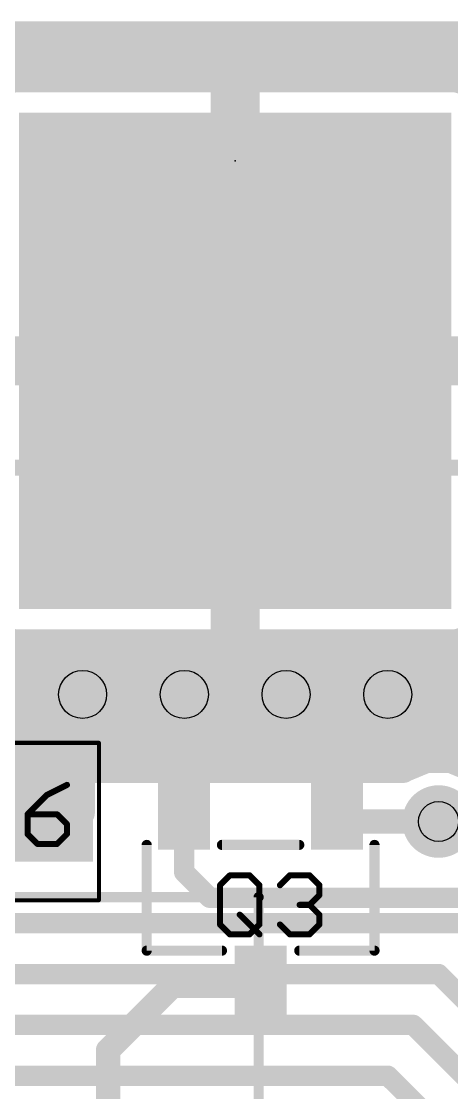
# Model space of a CAD drawing. Extents: x -0.04 to 2.7, y -0.07 to 2.5.
# Drawn here: x 0.37 to 0.581, y 0.417 to 0.944 of the extents above; entities that cross this region are included whole.
import ezdxf

# ---------------------------------------------------------------- set-up
doc = ezdxf.new("R2010")
doc.units = 0
for name, color, linetype in [('1', 22, 'CONTINUOUS'), ('16', 175, 'CONTINUOUS'), ('18', 82, 'CONTINUOUS'), ('21', 253, 'CONTINUOUS'), ('22', 253, 'CONTINUOUS'), ('23', 7, 'CONTINUOUS'), ('24', 7, 'CONTINUOUS'), ('25', 253, 'CONTINUOUS'), ('31', 253, 'CONTINUOUS'), ('32', 253, 'CONTINUOUS'), ('40', 175, 'CONTINUOUS'), ('44', 253, 'CONTINUOUS'), ('51', 253, 'CONTINUOUS'), ('52', 253, 'CONTINUOUS')]:
    doc.layers.add(name, color=color, linetype=linetype)

# ---------------------------------------------------------------- blocks, each defined once
blk = doc.blocks.new('RECT')
blk.add_solid([(-0.5, -0.5), (0.5, -0.5), (-0.5, 0.5), (0.5, 0.5)])
blk = doc.blocks.new('ROUNDV')
at = {"const_width": 0.5}
blk.add_lwpolyline([(0, -0.25, 1), (0, 0.25, 1), (0, -0.25)], format="xyb", dxfattribs=at)
blk = doc.blocks.new('SQUAREV')
blk.add_solid([(-0.5, -0.5), (0.5, -0.5), (-0.5, 0.5), (0.5, 0.5)])

msp = doc.modelspace()

# ---------------------------------------------------------------- linework, layer by layer
at = {"layer": '1'}
for points, const_width in [([(0.026, 0.9375), (0.620213, 0.9375)], 0.012), ([(0.026, 0.936), (0.617999, 0.936)], 0.012), ([(0.150399, 0.924), (0.612346, 0.924)], 0.012), ([(0.366594, 0.914622), (0.362525, 0.913532)], 0.012), ([(0.469, 0.914622), (0.366594, 0.914622)], 0.012), ([(0.469, 0.782575), (0.469, 0.914622)], 0.012), ([(0.469, 0.912), (0.481, 0.912)], 0.012), ([(0.583406, 0.914622), (0.481, 0.914622)], 0.012), ([(0.481, 0.914622), (0.481, 0.782575)], 0.012), ([(0.587475, 0.913532), (0.583406, 0.914622)], 0.012), ([(0.469, 0.9), (0.481, 0.9)], 0.012), ([(0.469, 0.888), (0.481, 0.888)], 0.012), ([(0.469, 0.876), (0.481, 0.876)], 0.012), ([(0.469, 0.864), (0.481, 0.864)], 0.012), ([(0.469, 0.852), (0.481, 0.852)], 0.012), ([(0.469, 0.84), (0.481, 0.84)], 0.012), ([(0.469, 0.828), (0.481, 0.828)], 0.012), ([(0.469, 0.816), (0.481, 0.816)], 0.012), ([(0.469, 0.804), (0.481, 0.804)], 0.012), ([(0.469, 0.792), (0.481, 0.792)], 0.012), ([(0.169041, 0.78), (0.469, 0.78)], 0.012), ([(0.352701, 0.782574), (0.469, 0.782574)], 0.012), ([(0.481, 0.782575), (0.469, 0.782575)], 0.012), ([(0.469, 0.782574), (0.469, 0.770575)], 0.012), ([(0.481, 0.770575), (0.481, 0.782574)], 0.012), ([(0.481, 0.782574), (0.597299, 0.782574)], 0.012), ([(0.481, 0.78), (0.618315, 0.78)], 0.012), ([(0.469, 0.770575), (0.352701, 0.770575)], 0.012), ([(0.469, 0.638528), (0.469, 0.770574)], 0.012), ([(0.469, 0.770574), (0.481, 0.770574)], 0.012), ([(0.597299, 0.770575), (0.481, 0.770575)], 0.012), ([(0.481, 0.770574), (0.481, 0.638528)], 0.012), ([(0.469, 0.768), (0.481, 0.768)], 0.012), ([(0.469, 0.756), (0.481, 0.756)], 0.012), ([(0.469, 0.744), (0.481, 0.744)], 0.012), ([(0.469, 0.732), (0.481, 0.732)], 0.012), ([(0.469, 0.72), (0.481, 0.72)], 0.012), ([(0.469, 0.708), (0.481, 0.708)], 0.012), ([(0.469, 0.696), (0.481, 0.696)], 0.012), ([(0.469, 0.684), (0.481, 0.684)], 0.012), ([(0.469, 0.672), (0.481, 0.672)], 0.012), ([(0.469, 0.66), (0.481, 0.66)], 0.012), ([(0.469, 0.648), (0.481, 0.648)], 0.012), ([(0.362525, 0.639618), (0.366594, 0.638528)], 0.012), ([(0.366594, 0.638528), (0.469, 0.638528)], 0.012), ([(0.481, 0.638528), (0.583406, 0.638528)], 0.012), ([(0.583406, 0.638528), (0.587475, 0.639618)], 0.012), ([(0.250541, 0.636), (0.824846, 0.636)], 0.012), ([(0.262541, 0.624), (0.828569, 0.624)], 0.012), ([(0.274541, 0.612), (0.837, 0.612)], 0.012), ([(0.286541, 0.6), (0.825, 0.6)], 0.012), ([(0.298541, 0.588), (0.813, 0.588)], 0.012), ([(0.569064, 0.579842), (0.558095, 0.575299)], 0.012), ([(0.580936, 0.579842), (0.569064, 0.579842)], 0.012), ([(0.591904, 0.575299), (0.580936, 0.579842)], 0.012), ([(0.310541, 0.576), (0.559787, 0.576)], 0.012), ([(0.557796, 0.575), (0.311541, 0.575)], 0.012), ([(0.558095, 0.575299), (0.557796, 0.575)], 0.012), ([(0.5875, 0.5), (0.3625, 0.5)], 0.01), ([(0.575, 0.475), (0.275, 0.475)], 0.01), ([(0.575, 0.475), (0.9, 0.15)], 0.01), ([(0.5625, 0.45), (0.2625, 0.45)], 0.01), ([(0.8875, 0.125), (0.5625, 0.45)], 0.01), ([(0.55, 0.425), (0.15, 0.425)], 0.01), ([(0.875, 0.1), (0.55, 0.425)], 0.01)]:
    msp.add_lwpolyline(points, dxfattribs=dict(at, const_width=const_width))
for points, const_width in [([(0.367371, 0.911724, 1), (0.365818, 0.91752)], 0.006), ([(0.472, 0.914622, 1), (0.466, 0.914622)], 0.006), ([(0.469, 0.915, 1), (0.469, 0.909)], 0.006), ([(0.469, 0.911622, 1), (0.469, 0.917622)], 0.006), ([(0.481, 0.917622, 1), (0.481, 0.911622)], 0.006), ([(0.484, 0.914622, 1), (0.478, 0.914622)], 0.006), ([(0.481, 0.909, 1), (0.481, 0.915)], 0.006), ([(0.584182, 0.91752, 1), (0.582629, 0.911724)], 0.006), ([(0.583406, 0.911622, 1), (0.583406, 0.917622)], 0.006), ([(0.469, 0.903, 1), (0.469, 0.897)], 0.006), ([(0.481, 0.897, 1), (0.481, 0.903)], 0.006), ([(0.469, 0.891, 1), (0.469, 0.885)], 0.006), ([(0.481, 0.885, 1), (0.481, 0.891)], 0.006), ([(0.469, 0.879, 1), (0.469, 0.873)], 0.006), ([(0.481, 0.873, 1), (0.481, 0.879)], 0.006), ([(0.469, 0.867, 1), (0.469, 0.861)], 0.006), ([(0.481, 0.861, 1), (0.481, 0.867)], 0.006), ([(0.469, 0.855, 1), (0.469, 0.849)], 0.006), ([(0.481, 0.849, 1), (0.481, 0.855)], 0.006), ([(0.469, 0.843, 1), (0.469, 0.837)], 0.006), ([(0.481, 0.837, 1), (0.481, 0.843)], 0.006), ([(0.469, 0.831, 1), (0.469, 0.825)], 0.006), ([(0.481, 0.825, 1), (0.481, 0.831)], 0.006), ([(0.469, 0.819, 1), (0.469, 0.813)], 0.006), ([(0.481, 0.813, 1), (0.481, 0.819)], 0.006), ([(0.469, 0.807, 1), (0.469, 0.801)], 0.006), ([(0.481, 0.801, 1), (0.481, 0.807)], 0.006), ([(0.469, 0.795, 1), (0.469, 0.789)], 0.006), ([(0.481, 0.789, 1), (0.481, 0.795)], 0.006), ([(0.469, 0.785575, 1), (0.469, 0.779575)], 0.006), ([(0.472, 0.782574, 1), (0.466, 0.782574)], 0.006), ([(0.466, 0.782575, 1), (0.472, 0.782575)], 0.006), ([(0.469, 0.779574, 1), (0.469, 0.785574)], 0.006), ([(0.469, 0.777, 1), (0.469, 0.783)], 0.006), ([(0.484, 0.782574, 1), (0.478, 0.782574)], 0.006), ([(0.481, 0.785574, 1), (0.481, 0.779574)], 0.006), ([(0.481, 0.783, 1), (0.481, 0.777)], 0.006), ([(0.478, 0.782575, 1), (0.484, 0.782575)], 0.006), ([(0.481, 0.779575, 1), (0.481, 0.785575)], 0.006), ([(0.472, 0.770574, 1), (0.466, 0.770574)], 0.006), ([(0.469, 0.773574, 1), (0.469, 0.767574)], 0.006), ([(0.469, 0.767575, 1), (0.469, 0.773575)], 0.006), ([(0.481, 0.773575, 1), (0.481, 0.767575)], 0.006), ([(0.484, 0.770574, 1), (0.478, 0.770574)], 0.006), ([(0.481, 0.767574, 1), (0.481, 0.773574)], 0.006), ([(0.469, 0.771, 1), (0.469, 0.765)], 0.006), ([(0.466, 0.770575, 1), (0.472, 0.770575)], 0.006), ([(0.478, 0.770575, 1), (0.484, 0.770575)], 0.006), ([(0.481, 0.765, 1), (0.481, 0.771)], 0.006), ([(0.469, 0.759, 1), (0.469, 0.753)], 0.006), ([(0.481, 0.753, 1), (0.481, 0.759)], 0.006), ([(0.469, 0.747, 1), (0.469, 0.741)], 0.006), ([(0.481, 0.741, 1), (0.481, 0.747)], 0.006), ([(0.469, 0.735, 1), (0.469, 0.729)], 0.006), ([(0.481, 0.729, 1), (0.481, 0.735)], 0.006), ([(0.469, 0.723, 1), (0.469, 0.717)], 0.006), ([(0.481, 0.717, 1), (0.481, 0.723)], 0.006), ([(0.469, 0.711, 1), (0.469, 0.705)], 0.006), ([(0.481, 0.705, 1), (0.481, 0.711)], 0.006), ([(0.469, 0.699, 1), (0.469, 0.693)], 0.006), ([(0.481, 0.693, 1), (0.481, 0.699)], 0.006), ([(0.469, 0.687, 1), (0.469, 0.681)], 0.006), ([(0.481, 0.681, 1), (0.481, 0.687)], 0.006), ([(0.469, 0.675, 1), (0.469, 0.669)], 0.006), ([(0.481, 0.669, 1), (0.481, 0.675)], 0.006), ([(0.469, 0.663, 1), (0.469, 0.657)], 0.006), ([(0.481, 0.657, 1), (0.481, 0.663)], 0.006), ([(0.469, 0.651, 1), (0.469, 0.645)], 0.006), ([(0.481, 0.645, 1), (0.481, 0.651)], 0.006), ([(0.365818, 0.63563, 1), (0.367371, 0.641425)], 0.006), ([(0.469, 0.635528, 1), (0.469, 0.641528)], 0.006), ([(0.481, 0.641528, 1), (0.481, 0.635528)], 0.006), ([(0.582629, 0.641425, 1), (0.584182, 0.63563)], 0.006), ([(0.583406, 0.635528, 1), (0.583406, 0.641528)], 0.006), ([(0.466, 0.638528, 1), (0.472, 0.638528)], 0.006), ([(0.478, 0.638528, 1), (0.484, 0.638528)], 0.006), ([(0.569064, 0.582842, 1), (0.569064, 0.576842)], 0.006), ([(0.570212, 0.577071, 1), (0.567916, 0.582614)], 0.006), ([(0.582084, 0.582614, 1), (0.579788, 0.577071)], 0.006), ([(0.580936, 0.576842, 1), (0.580936, 0.582842)], 0.006), ([(0.555675, 0.577121, 1), (0.559918, 0.572879)], 0.006), ([(0.556947, 0.578071, 1), (0.559244, 0.572528)], 0.006), ([(0.560217, 0.573178, 1), (0.555974, 0.577421)], 0.006), ([(0.557796, 0.572, 1), (0.557796, 0.578)], 0.006), ([(0.559787, 0.573, 1), (0.559787, 0.579)], 0.006), ([(0.576768, 0.476768, 1), (0.573232, 0.473232)], 0.005), ([(0.575, 0.4725, 1), (0.575, 0.4775)], 0.005), ([(0.564268, 0.451768, 1), (0.560732, 0.448232)], 0.005), ([(0.5625, 0.4475, 1), (0.5625, 0.4525)], 0.005), ([(0.551768, 0.426768, 1), (0.548232, 0.423232)], 0.005), ([(0.55, 0.4225, 1), (0.55, 0.4275)], 0.005)]:
    msp.add_lwpolyline(points, format="xyb", dxfattribs=dict(at, const_width=const_width))
at = {"layer": '16'}
for points, const_width in [([(0.4, 0.554035), (0.4, 0.6125)], 0.012), ([(0.383465, 0.55), (0.4, 0.554035)], 0.012), ([(0.449902, 0.555807), (0.45, 0.555906)], 0.012), ([(0.449902, 0.525098), (0.449902, 0.555807)], 0.01), ([(0.525098, 0.555807), (0.525, 0.555906)], 0.012), ([(0.525098, 0.555807), (0.530906, 0.55)], 0.012), ([(0.530906, 0.55), (0.575, 0.55)], 0.012), ([(0.4625, 0.5125), (0.449902, 0.525098)], 0.01), ([(0.9125, 0.5125), (0.4625, 0.5125)], 0.01), ([(0.4125, 0.4375), (0.444193, 0.469193)], 0.012), ([(0.444193, 0.469193), (0.4875, 0.469193)], 0.012), ([(0.4125, 0.375), (0.4125, 0.4375)], 0.012)]:
    msp.add_lwpolyline(points, dxfattribs=dict(at, const_width=const_width))
for points, const_width in [([(0.403, 0.6125, 1), (0.397, 0.6125)], 0.006), ([(0.400711, 0.551121, 1), (0.399289, 0.55695)], 0.006), ([(0.44778, 0.557928, 1), (0.452023, 0.553686)], 0.006), ([(0.452121, 0.553784, 1), (0.447879, 0.558027)], 0.006), ([(0.452402, 0.555807, 1), (0.447402, 0.555807)], 0.005), ([(0.527121, 0.558027, 1), (0.522879, 0.553784)], 0.006), ([(0.52722, 0.557928, 1), (0.522977, 0.553686)], 0.006), ([(0.522977, 0.553686, 1), (0.52722, 0.557928)], 0.006), ([(0.382753, 0.552914, 1), (0.384176, 0.547086)], 0.006), ([(0.397, 0.554035, 1), (0.403, 0.554035)], 0.006), ([(0.530906, 0.553, 1), (0.530906, 0.547)], 0.006), ([(0.528784, 0.547879, 1), (0.533027, 0.552121)], 0.006), ([(0.575, 0.547, 1), (0.575, 0.553)], 0.006), ([(0.451669, 0.526866, 1), (0.448134, 0.523331)], 0.005), ([(0.447402, 0.525098, 1), (0.452402, 0.525098)], 0.005), ([(0.4625, 0.515, 1), (0.4625, 0.51)], 0.005), ([(0.460732, 0.510732, 1), (0.464268, 0.514268)], 0.005), ([(0.444193, 0.472193, 1), (0.444193, 0.466193)], 0.006), ([(0.446314, 0.467072, 1), (0.442072, 0.471314)], 0.006), ([(0.4875, 0.466193, 1), (0.4875, 0.472193)], 0.006), ([(0.4155, 0.4375, 1), (0.4095, 0.4375)], 0.006), ([(0.410379, 0.439621, 1), (0.414621, 0.435379)], 0.006)]:
    msp.add_lwpolyline(points, format="xyb", dxfattribs=dict(at, const_width=const_width))
at = {"layer": '21', "const_width": 0.005}
for points in [[(0.253445, 0.512795), (0.486516, 0.512795)], [(0.486516, 0.512795), (0.486516, 0.237205)]]:
    msp.add_lwpolyline(points, dxfattribs=at)
at = {"layer": '21', "const_width": 0.0025}
for points in [[(0.487766, 0.512795, 1), (0.485266, 0.512795)], [(0.486516, 0.511545, 1), (0.486516, 0.514045)]]:
    msp.add_lwpolyline(points, format="xyb", dxfattribs=at)
at = {"layer": '22', "const_width": 0.005}
for points in [[(0.4315, 0.4865), (0.4315, 0.5385)], [(0.5065, 0.5385), (0.4685, 0.5385)], [(0.5435, 0.4865), (0.5435, 0.5385)], [(0.4685, 0.4865), (0.4315, 0.4865)], [(0.5065, 0.4865), (0.5435, 0.4865)]]:
    msp.add_lwpolyline(points, dxfattribs=at)
at = {"layer": '22', "const_width": 0.0025}
for points in [[(0.43275, 0.5385, 1), (0.43025, 0.5385)], [(0.4685, 0.53975, 1), (0.4685, 0.53725)], [(0.5065, 0.53725, 1), (0.5065, 0.53975)], [(0.54475, 0.5385, 1), (0.54225, 0.5385)], [(0.4315, 0.48775, 1), (0.4315, 0.48525)], [(0.43025, 0.4865, 1), (0.43275, 0.4865)], [(0.4685, 0.48525, 1), (0.4685, 0.48775)], [(0.5065, 0.48775, 1), (0.5065, 0.48525)], [(0.54225, 0.4865, 1), (0.54475, 0.4865)], [(0.5435, 0.48525, 1), (0.5435, 0.48775)]]:
    msp.add_lwpolyline(points, format="xyb", dxfattribs=at)
at = {"layer": '23'}
msp.add_point((0.475, 0.875), dxfattribs=at)
at = {"layer": '24'}
msp.add_point((0.4875, 0.5125), dxfattribs=at)
at = {"layer": '25', "const_width": 0.003}
for points in [[(0.39228, 0.568025), (0.382605, 0.563187)], [(0.382605, 0.563187), (0.37293, 0.553512)], [(0.37293, 0.553512), (0.37293, 0.543837)], [(0.387443, 0.553512), (0.37293, 0.553512)], [(0.39228, 0.548675), (0.387443, 0.553512)], [(0.39228, 0.543837), (0.39228, 0.548675)], [(0.37293, 0.543837), (0.377768, 0.539)], [(0.387443, 0.539), (0.39228, 0.543837)], [(0.377768, 0.539), (0.387443, 0.539)], [(0.46757, 0.518687), (0.472407, 0.523525)], [(0.472407, 0.523525), (0.482082, 0.523525)], [(0.482082, 0.523525), (0.486919, 0.518687)], [(0.497035, 0.518687), (0.501872, 0.523525)], [(0.501872, 0.523525), (0.511547, 0.523525)], [(0.511547, 0.523525), (0.516385, 0.518687)], [(0.46757, 0.499337), (0.46757, 0.518687)], [(0.486919, 0.518687), (0.486919, 0.499337)], [(0.516385, 0.518687), (0.516385, 0.51385)], [(0.516385, 0.51385), (0.511547, 0.509012)], [(0.511547, 0.509012), (0.50671, 0.509012)], [(0.511547, 0.509012), (0.516385, 0.504175)], [(0.472407, 0.4945), (0.46757, 0.499337)], [(0.477244, 0.504175), (0.486919, 0.4945)], [(0.486919, 0.499337), (0.482082, 0.4945)], [(0.501872, 0.4945), (0.497035, 0.499337)], [(0.516385, 0.499337), (0.511547, 0.4945)], [(0.516385, 0.504175), (0.516385, 0.499337)], [(0.482082, 0.4945), (0.472407, 0.4945)], [(0.511547, 0.4945), (0.501872, 0.4945)]]:
    msp.add_lwpolyline(points, dxfattribs=at)
at = {"layer": '25', "const_width": 0.0015}
for points in [[(0.392616, 0.567354, 1), (0.391945, 0.568696)], [(0.38227, 0.563858, 1), (0.382941, 0.562516)], [(0.383136, 0.562657, 1), (0.382075, 0.563718)], [(0.37368, 0.553512, 1), (0.37218, 0.553512)], [(0.37293, 0.554262, 1), (0.37293, 0.552762)], [(0.3724, 0.554043, 1), (0.373461, 0.552982)], [(0.387973, 0.554043, 1), (0.386912, 0.552982)], [(0.387443, 0.552762, 1), (0.387443, 0.554262)], [(0.39303, 0.548675, 1), (0.39153, 0.548675)], [(0.39175, 0.548144, 1), (0.39281, 0.549205)], [(0.373461, 0.544368, 1), (0.3724, 0.543307)], [(0.37218, 0.543837, 1), (0.37368, 0.543837)], [(0.39153, 0.543837, 1), (0.39303, 0.543837)], [(0.39281, 0.543307, 1), (0.39175, 0.544368)], [(0.377768, 0.53975, 1), (0.377768, 0.53825)], [(0.377237, 0.53847, 1), (0.378298, 0.53953)], [(0.386912, 0.53953, 1), (0.387973, 0.53847)], [(0.387443, 0.53825, 1), (0.387443, 0.53975)], [(0.472407, 0.524275, 1), (0.472407, 0.522775)], [(0.472937, 0.522994, 1), (0.471877, 0.524055)], [(0.482612, 0.524055, 1), (0.481552, 0.522994)], [(0.482082, 0.522775, 1), (0.482082, 0.524275)], [(0.501872, 0.524275, 1), (0.501872, 0.522775)], [(0.502403, 0.522994, 1), (0.501342, 0.524055)], [(0.512077, 0.524055, 1), (0.511017, 0.522994)], [(0.511547, 0.522775, 1), (0.511547, 0.524275)], [(0.467039, 0.519218, 1), (0.4681, 0.518157)], [(0.46832, 0.518687, 1), (0.46682, 0.518687)], [(0.487669, 0.518687, 1), (0.486169, 0.518687)], [(0.486389, 0.518157, 1), (0.48745, 0.519218)], [(0.496504, 0.519218, 1), (0.497565, 0.518157)], [(0.517135, 0.518687, 1), (0.515635, 0.518687)], [(0.515854, 0.518157, 1), (0.516915, 0.519218)], [(0.515635, 0.51385, 1), (0.517135, 0.51385)], [(0.516915, 0.513319, 1), (0.515854, 0.51438)], [(0.50671, 0.509762, 1), (0.50671, 0.508262)], [(0.512077, 0.509543, 1), (0.511017, 0.508482)], [(0.511017, 0.509543, 1), (0.512077, 0.508482)], [(0.511547, 0.508262, 1), (0.511547, 0.509762)], [(0.4681, 0.499868, 1), (0.467039, 0.498807)], [(0.477775, 0.504705, 1), (0.476714, 0.503644)], [(0.48745, 0.498807, 1), (0.486389, 0.499868)], [(0.497565, 0.499868, 1), (0.496504, 0.498807)], [(0.517135, 0.504175, 1), (0.515635, 0.504175)], [(0.515854, 0.503644, 1), (0.516915, 0.504705)], [(0.516915, 0.498807, 1), (0.515854, 0.499868)], [(0.46682, 0.499337, 1), (0.46832, 0.499337)], [(0.472407, 0.49525, 1), (0.472407, 0.49375)], [(0.471877, 0.49397, 1), (0.472937, 0.49503)], [(0.481552, 0.49503, 1), (0.482612, 0.49397)], [(0.482082, 0.49375, 1), (0.482082, 0.49525)], [(0.486169, 0.499337, 1), (0.487669, 0.499337)], [(0.486389, 0.49397, 1), (0.48745, 0.49503)], [(0.501872, 0.49525, 1), (0.501872, 0.49375)], [(0.501342, 0.49397, 1), (0.502403, 0.49503)], [(0.511017, 0.49503, 1), (0.512077, 0.49397)], [(0.511547, 0.49375, 1), (0.511547, 0.49525)], [(0.515635, 0.499337, 1), (0.517135, 0.499337)]]:
    msp.add_lwpolyline(points, format="xyb", dxfattribs=at)
at = {"layer": '40', "const_width": 0.002}
for points in [[(0.407992, 0.588701), (0.292008, 0.588701)], [(0.407992, 0.511299), (0.407992, 0.588701)], [(0.292008, 0.511299), (0.407992, 0.511299)]]:
    msp.add_lwpolyline(points, dxfattribs=at)
at = {"layer": '40', "const_width": 0.001}
for points in [[(0.408492, 0.588701, 1), (0.407492, 0.588701)], [(0.407992, 0.588201, 1), (0.407992, 0.589201)], [(0.407492, 0.511299, 1), (0.408492, 0.511299)], [(0.407992, 0.510799, 1), (0.407992, 0.511799)]]:
    msp.add_lwpolyline(points, format="xyb", dxfattribs=at)
at = {"layer": '44'}
for centre, radius in [((0.4, 0.6125), 0.011811), ((0.45, 0.6125), 0.011811), ((0.5, 0.6125), 0.011811), ((0.55, 0.6125), 0.011811), ((0.575, 0.55), 0.009843)]:
    msp.add_circle(centre, radius, dxfattribs=at)
at = {"layer": '51'}
for points, const_width in [([(0.604016, 0.724016), (0.345969, 0.724031)], 0.008), ([(0.374, 0.692), (0.374, 0.72)], 0.008), ([(0.374, 0.72), (0.576, 0.72)], 0.008), ([(0.374, 0.692), (0.374, 0.72)], 0.007866), ([(0.374, 0.72), (0.576, 0.72)], 0.007866), ([(0.576, 0.72), (0.576, 0.692)], 0.008), ([(0.576, 0.72), (0.576, 0.692)], 0.007866), ([(0.576, 0.717677), (0.374, 0.717677)], 0.007866), ([(0.576, 0.709811), (0.374, 0.709811)], 0.007866), ([(0.576, 0.701945), (0.374, 0.701945)], 0.007866), ([(0.392, 0.674), (0.374, 0.692)], 0.008), ([(0.576, 0.694079), (0.374, 0.694079)], 0.007866), ([(0.392, 0.674), (0.374, 0.692)], 0.007866), ([(0.576, 0.692), (0.558, 0.674)], 0.008), ([(0.576, 0.692), (0.558, 0.674)], 0.007866), ([(0.570213, 0.686213), (0.379787, 0.686213)], 0.007866), ([(0.562346, 0.678346), (0.387654, 0.678346)], 0.007866), ([(0.558, 0.674), (0.392, 0.674)], 0.008), ([(0.558, 0.674), (0.392, 0.674)], 0.007866)]:
    msp.add_lwpolyline(points, dxfattribs=dict(at, const_width=const_width))
for points, const_width in [([(0.376, 0.72, 1), (0.372, 0.72)], 0.004), ([(0.374, 0.722, 1), (0.374, 0.718)], 0.004), ([(0.375967, 0.72, 1), (0.372033, 0.72)], 0.003933), ([(0.374, 0.721967, 1), (0.374, 0.718033)], 0.003933), ([(0.578, 0.72, 1), (0.574, 0.72)], 0.004), ([(0.577967, 0.72, 1), (0.574033, 0.72)], 0.003933), ([(0.576, 0.718, 1), (0.576, 0.722)], 0.004), ([(0.576, 0.718033, 1), (0.576, 0.721967)], 0.003933), ([(0.374, 0.719644, 1), (0.374, 0.715711)], 0.003933), ([(0.576, 0.715711, 1), (0.576, 0.719644)], 0.003933), ([(0.374, 0.711778, 1), (0.374, 0.707844)], 0.003933), ([(0.576, 0.707844, 1), (0.576, 0.711778)], 0.003933), ([(0.374, 0.703911, 1), (0.374, 0.699978)], 0.003933), ([(0.576, 0.699978, 1), (0.576, 0.703911)], 0.003933), ([(0.375414, 0.693414, 1), (0.372586, 0.690586)], 0.004), ([(0.375391, 0.693391, 1), (0.372609, 0.690609)], 0.003933), ([(0.374, 0.696045, 1), (0.374, 0.692112)], 0.003933), ([(0.577414, 0.690586, 1), (0.574586, 0.693414)], 0.004), ([(0.577391, 0.690609, 1), (0.574609, 0.693391)], 0.003933), ([(0.576, 0.692112, 1), (0.576, 0.696045)], 0.003933), ([(0.372, 0.692, 1), (0.376, 0.692)], 0.004), ([(0.372033, 0.692, 1), (0.375967, 0.692)], 0.003933), ([(0.379787, 0.688179, 1), (0.379787, 0.684246)], 0.003933), ([(0.570213, 0.684246, 1), (0.570213, 0.688179)], 0.003933), ([(0.574, 0.692, 1), (0.578, 0.692)], 0.004), ([(0.574033, 0.692, 1), (0.577967, 0.692)], 0.003933), ([(0.387654, 0.680313, 1), (0.387654, 0.67638)], 0.003933), ([(0.562346, 0.67638, 1), (0.562346, 0.680313)], 0.003933), ([(0.392, 0.676, 1), (0.392, 0.672)], 0.004), ([(0.392, 0.675967, 1), (0.392, 0.672033)], 0.003933), ([(0.390586, 0.672586, 1), (0.393414, 0.675414)], 0.004), ([(0.390609, 0.672609, 1), (0.393391, 0.675391)], 0.003933), ([(0.556586, 0.675414, 1), (0.559414, 0.672586)], 0.004), ([(0.556609, 0.675391, 1), (0.559391, 0.672609)], 0.003933), ([(0.558, 0.672, 1), (0.558, 0.676)], 0.004), ([(0.558, 0.672033, 1), (0.558, 0.675967)], 0.003933)]:
    msp.add_lwpolyline(points, format="xyb", dxfattribs=dict(at, const_width=const_width))

# ---------------------------------------------------------------- block references
at = {"layer": '1', "xscale": 0.212598, "yscale": 0.244094, "rotation": 180}
msp.add_blockref('RECT', (0.475, 0.776575), dxfattribs=at)
at = {"layer": '16', "xscale": 0.025591, "yscale": 0.03937}
for p in [(0.449902, 0.555807), (0.525098, 0.555807), (0.4875, 0.469193)]:
    msp.add_blockref('RECT', p, dxfattribs=at)
at = {"layer": '16', "xscale": 0.043307, "yscale": 0.03937, "rotation": 180}
msp.add_blockref('RECT', (0.383465, 0.55), dxfattribs=at)
at = {"layer": '18'}
for name, p, xscale, yscale in [('SQUAREV', (0.4, 0.6125), 0.039622, 0.039622), ('SQUAREV', (0.4, 0.6125), 0.039622, 0.039622), ('SQUAREV', (0.45, 0.6125), 0.039622, 0.039622), ('SQUAREV', (0.45, 0.6125), 0.039622, 0.039622), ('SQUAREV', (0.5, 0.6125), 0.039622, 0.039622), ('SQUAREV', (0.5, 0.6125), 0.039622, 0.039622), ('SQUAREV', (0.55, 0.6125), 0.039622, 0.039622), ('SQUAREV', (0.55, 0.6125), 0.039622, 0.039622), ('SQUAREV', (0.6, 0.6125), 0.039622, 0.039622), ('SQUAREV', (0.6, 0.6125), 0.039622, 0.039622), ('ROUNDV', (0.575, 0.55), 0.035685, 0.035685), ('ROUNDV', (0.575, 0.55), 0.035685, 0.035685)]:
    msp.add_blockref(name, p, dxfattribs=dict(at, xscale=xscale, yscale=yscale))
at = {"layer": '31', "xscale": 0.212598, "yscale": 0.244094, "rotation": 180}
msp.add_blockref('RECT', (0.475, 0.776575), dxfattribs=at)
at = {"layer": '32', "xscale": 0.025591, "yscale": 0.03937}
for p in [(0.449902, 0.555807), (0.525098, 0.555807), (0.4875, 0.469193)]:
    msp.add_blockref('RECT', p, dxfattribs=at)
at = {"layer": '32', "xscale": 0.043307, "yscale": 0.03937, "rotation": 180}
msp.add_blockref('RECT', (0.383465, 0.55), dxfattribs=at)
at = {"layer": '52', "xscale": 0.019689, "yscale": 0.037402, "rotation": 180}
msp.add_blockref('RECT', (0.373156, 0.550201), dxfattribs=at)
at = {"layer": '52', "xscale": 0.018, "yscale": 0.023}
for p in [(0.4505, 0.552), (0.5245, 0.552), (0.4875, 0.473)]:
    msp.add_blockref('RECT', p, dxfattribs=at)

doc.saveas('drawing.dxf')
